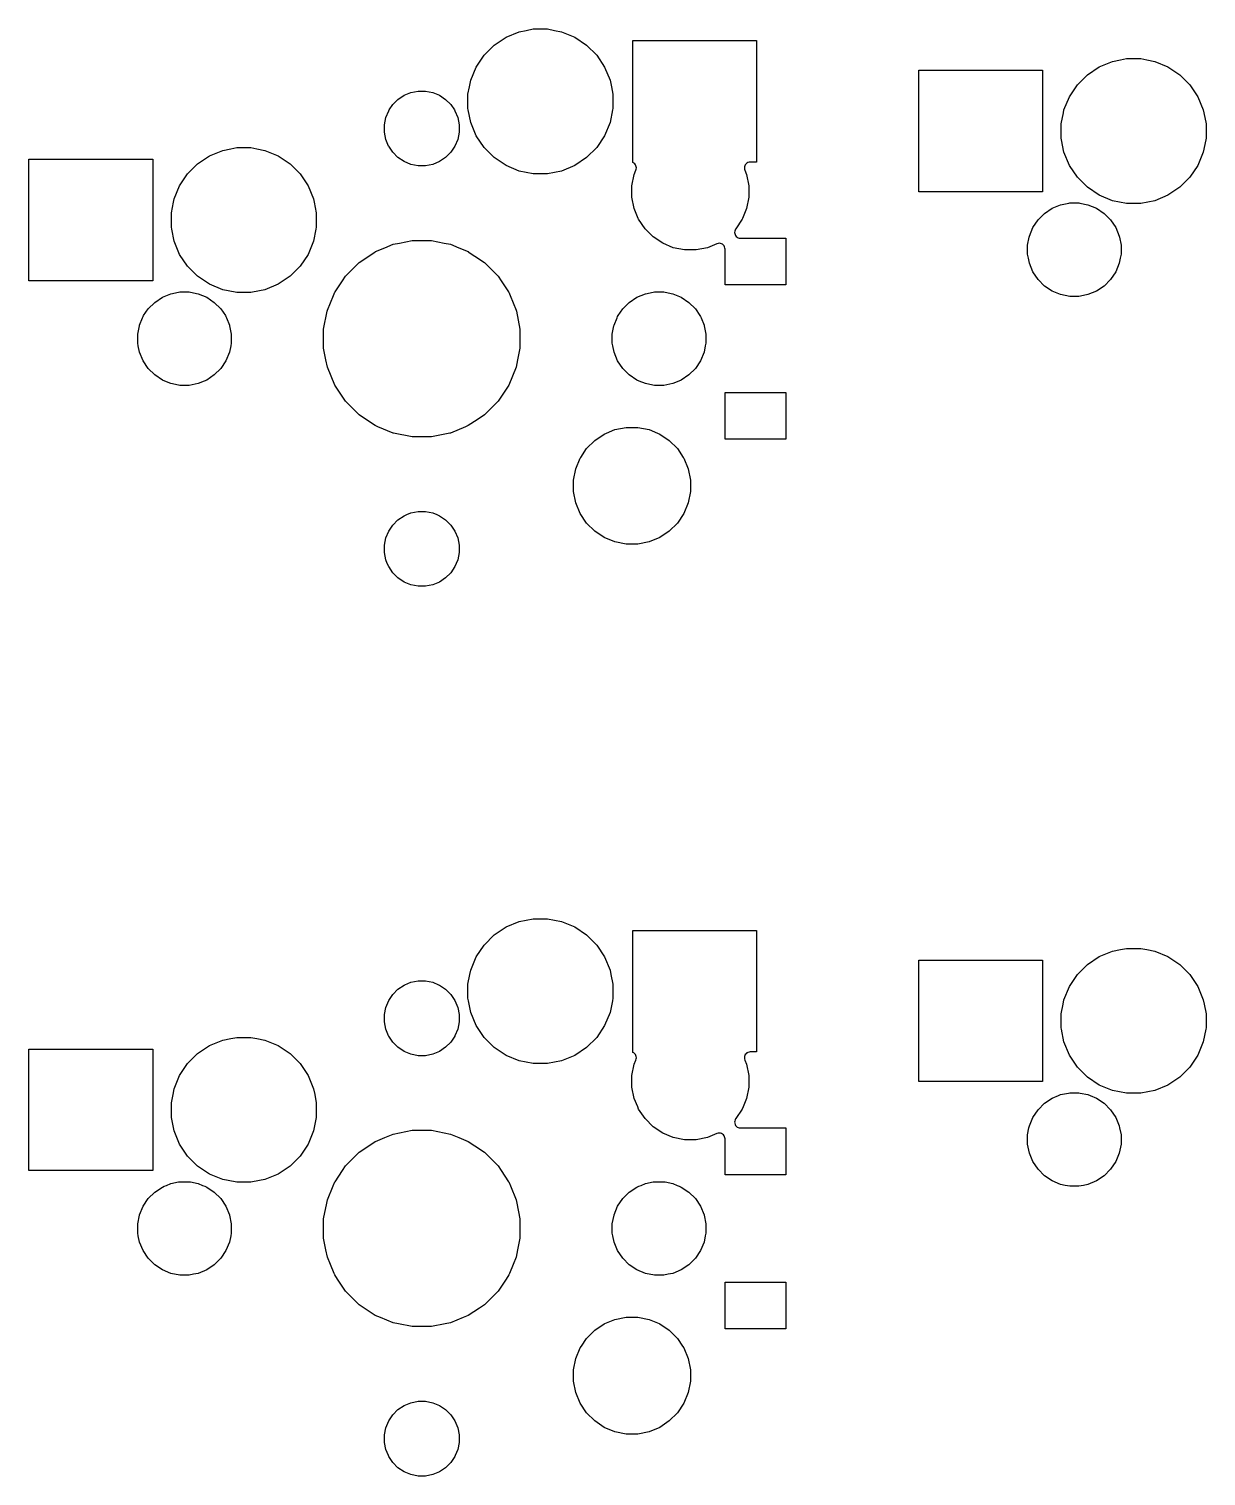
# Model space of a CAD drawing. Extents: x 70 to 347, y -163 to -55.
# Drawn here: x 95.25 to 120.45, y -110.79 to -79.81 of the extents above; entities that cross this region are included whole.
import ezdxf

# ---------------------------------------------------------------- set-up
doc = ezdxf.new("R2010")
doc.units = 0
doc.layers.add('BLACK', color=7, linetype='CONTINUOUS')

msp = doc.modelspace()

# ---------------------------------------------------------------- linework, layer by layer
at = {"layer": 'BLACK', "linetype": 'CONTINUOUS'}
for p, q in [((105.463, -79.9817), (105.745, -79.8648)), ((105.745, -79.8648), (105.895, -79.835)), ((105.895, -79.835), (106.045, -79.8052)), ((106.045, -79.8052), (106.35, -79.8052)), ((106.35, -79.8052), (106.5, -79.835)), ((106.5, -79.835), (106.65, -79.8648)), ((106.65, -79.8648), (106.932, -79.9817)), ((104.993, -80.3675), (105.209, -80.1515)), ((105.209, -80.1515), (105.463, -79.9817)), ((106.932, -79.9817), (107.186, -80.1515)), ((107.186, -80.1515), (107.402, -80.3675)), ((108.173, -82.6663), (108.173, -80.0552)), ((108.173, -80.0552), (110.825, -80.0552)), ((110.825, -80.0552), (110.825, -82.6572)), ((104.823, -80.6215), (104.993, -80.3675)), ((107.402, -80.3675), (107.572, -80.6215)), ((118.163, -80.6167), (118.445, -80.4998)), ((118.445, -80.4998), (118.617, -80.4657)), ((118.617, -80.4657), (118.745, -80.4402)), ((118.745, -80.4402), (119.05, -80.4402)), ((119.05, -80.4402), (119.178, -80.4657)), ((119.178, -80.4657), (119.35, -80.4998)), ((119.35, -80.4998), (119.632, -80.6167)), ((104.706, -80.9038), (104.823, -80.6215)), ((107.572, -80.6215), (107.689, -80.9038)), ((114.296, -83.2922), (114.296, -80.6902)), ((114.296, -80.6902), (116.948, -80.6902)), ((116.948, -80.6902), (116.948, -83.2922)), ((117.693, -81.0025), (117.909, -80.7865)), ((117.909, -80.7865), (118.163, -80.6167)), ((119.632, -80.6167), (119.886, -80.7865)), ((119.886, -80.7865), (120.102, -81.0025)), ((103.278, -81.2264), (103.424, -81.166)), ((103.424, -81.166), (103.579, -81.1352)), ((103.579, -81.1352), (103.736, -81.1352)), ((103.736, -81.1352), (103.891, -81.166)), ((103.891, -81.166), (104.037, -81.2264)), ((104.646, -81.2034), (104.678, -81.0456)), ((104.678, -81.0456), (104.706, -80.9038)), ((107.689, -80.9038), (107.717, -81.0456)), ((107.717, -81.0456), (107.748, -81.2034)), ((117.523, -81.2565), (117.693, -81.0025)), ((120.102, -81.0025), (120.272, -81.2565)), ((102.961, -81.5366), (103.035, -81.4256)), ((103.035, -81.4256), (103.147, -81.314)), ((103.147, -81.314), (103.278, -81.2264)), ((103.278, -81.2264), (103.278, -81.2264)), ((104.037, -81.2264), (104.037, -81.2264)), ((104.037, -81.2264), (104.168, -81.314)), ((104.168, -81.314), (104.28, -81.4256)), ((104.28, -81.4256), (104.354, -81.5366)), ((104.646, -81.509), (104.646, -81.2034)), ((107.748, -81.2034), (107.748, -81.509)), ((117.406, -81.5388), (117.523, -81.2565)), ((120.272, -81.2565), (120.389, -81.5388)), ((102.856, -81.8573), (102.887, -81.7026)), ((102.887, -81.7026), (102.948, -81.5568)), ((102.948, -81.5568), (102.961, -81.5366)), ((104.354, -81.5366), (104.367, -81.5568)), ((104.367, -81.5568), (104.428, -81.7026)), ((104.428, -81.7026), (104.458, -81.8573)), ((104.652, -81.5366), (104.646, -81.509)), ((104.706, -81.8086), (104.652, -81.5366)), ((107.743, -81.5366), (107.689, -81.8086)), ((107.748, -81.509), (107.743, -81.5366)), ((117.346, -81.8384), (117.394, -81.601)), ((117.394, -81.601), (117.406, -81.5388)), ((120.389, -81.5388), (120.401, -81.601)), ((120.401, -81.601), (120.448, -81.8384)), ((102.856, -82.0151), (102.856, -81.8573)), ((102.887, -82.1698), (102.856, -82.0151)), ((104.458, -82.0151), (104.428, -82.1698)), ((104.458, -81.8573), (104.458, -82.0151)), ((104.823, -82.0909), (104.706, -81.8086)), ((104.993, -82.3449), (104.823, -82.0909)), ((107.572, -82.0909), (107.402, -82.3449)), ((107.689, -81.8086), (107.572, -82.0909)), ((117.346, -82.144), (117.346, -81.8384)), ((120.448, -81.8384), (120.448, -82.144)), ((99.1127, -82.5217), (99.395, -82.4048)), ((99.395, -82.4048), (99.5665, -82.3707)), ((99.5665, -82.3707), (99.6946, -82.3452)), ((99.6946, -82.3452), (100, -82.3452)), ((100, -82.3452), (100.128, -82.3707)), ((100.128, -82.3707), (100.3, -82.4048)), ((100.3, -82.4048), (100.582, -82.5217)), ((102.947, -82.3145), (102.887, -82.1698)), ((102.948, -82.3156), (102.947, -82.3145)), ((103.035, -82.4468), (102.948, -82.3156)), ((104.367, -82.3156), (104.28, -82.4468)), ((104.368, -82.3145), (104.367, -82.3156)), ((104.428, -82.1698), (104.368, -82.3145)), ((105.209, -82.5609), (104.993, -82.3449)), ((107.402, -82.3449), (107.186, -82.5609)), ((117.353, -82.1776), (117.346, -82.144)), ((117.406, -82.4436), (117.353, -82.1776)), ((120.442, -82.1776), (120.389, -82.4436)), ((120.448, -82.144), (120.442, -82.1776)), ((95.2464, -85.1972), (95.2464, -82.5952)), ((95.2464, -82.5952), (97.8984, -82.5952)), ((97.8984, -82.5952), (97.8984, -85.1972)), ((98.6427, -82.9075), (98.8587, -82.6915)), ((98.8587, -82.6915), (99.1127, -82.5217)), ((100.582, -82.5217), (100.836, -82.6915)), ((100.836, -82.6915), (101.052, -82.9075)), ((103.147, -82.5584), (103.035, -82.4468)), ((103.278, -82.646), (103.147, -82.5584)), ((103.424, -82.7064), (103.278, -82.646)), ((103.278, -82.646), (103.278, -82.646)), ((103.278, -82.646), (103.278, -82.646)), ((103.579, -82.7372), (103.424, -82.7064)), ((103.891, -82.7064), (103.736, -82.7372)), ((104.037, -82.646), (103.891, -82.7064)), ((104.168, -82.5584), (104.037, -82.646)), ((104.037, -82.646), (104.037, -82.646)), ((104.037, -82.646), (104.037, -82.646)), ((104.28, -82.4468), (104.168, -82.5584)), ((105.463, -82.7307), (105.209, -82.5609)), ((107.186, -82.5609), (106.932, -82.7307)), ((108.175, -82.6667), (108.173, -82.6663)), ((108.196, -82.6783), (108.175, -82.6667)), ((108.215, -82.6938), (108.196, -82.6783)), ((108.231, -82.7128), (108.215, -82.6938)), ((108.242, -82.7344), (108.231, -82.7128)), ((110.584, -82.7128), (110.573, -82.7344)), ((110.6, -82.6938), (110.584, -82.7128)), ((110.619, -82.6783), (110.6, -82.6938)), ((110.64, -82.6667), (110.619, -82.6783)), ((110.664, -82.6596), (110.64, -82.6667)), ((110.688, -82.6572), (110.664, -82.6596)), ((110.825, -82.6572), (110.688, -82.6572)), ((117.523, -82.7259), (117.406, -82.4436)), ((120.389, -82.4436), (120.272, -82.7259)), ((98.4729, -83.1615), (98.6427, -82.9075)), ((101.052, -82.9075), (101.222, -83.1615)), ((103.736, -82.7372), (103.579, -82.7372)), ((105.745, -82.8476), (105.463, -82.7307)), ((105.895, -82.8774), (105.745, -82.8476)), ((106.045, -82.9072), (105.895, -82.8774)), ((106.35, -82.9072), (106.045, -82.9072)), ((106.5, -82.8774), (106.35, -82.9072)), ((106.65, -82.8476), (106.5, -82.8774)), ((106.932, -82.7307), (106.65, -82.8476)), ((108.156, -83.163), (108.204, -82.9213)), ((108.204, -82.9213), (108.242, -82.83)), ((108.249, -82.7578), (108.242, -82.7344)), ((108.242, -82.83), (108.249, -82.8066)), ((108.252, -82.7822), (108.249, -82.7578)), ((108.249, -82.8066), (108.252, -82.7822)), ((110.565, -82.7578), (110.563, -82.7822)), ((110.563, -82.7822), (110.565, -82.8066)), ((110.573, -82.7344), (110.565, -82.7578)), ((110.565, -82.8066), (110.573, -82.83)), ((110.573, -82.83), (110.61, -82.9213)), ((110.61, -82.9213), (110.658, -83.163)), ((117.693, -82.9799), (117.523, -82.7259)), ((117.909, -83.1959), (117.693, -82.9799)), ((120.102, -82.9799), (119.886, -83.1959)), ((120.272, -82.7259), (120.102, -82.9799)), ((98.356, -83.4438), (98.4729, -83.1615)), ((101.222, -83.1615), (101.339, -83.4438)), ((108.156, -83.4094), (108.156, -83.163)), ((110.658, -83.163), (110.658, -83.4094)), ((116.948, -83.2922), (114.296, -83.2922)), ((118.163, -83.3657), (117.909, -83.1959)), ((119.886, -83.1959), (119.632, -83.3657)), ((98.2964, -83.7434), (98.3422, -83.5133)), ((98.3422, -83.5133), (98.356, -83.4438)), ((101.339, -83.4438), (101.353, -83.5133)), ((101.353, -83.5133), (101.398, -83.7434)), ((108.204, -83.6511), (108.156, -83.4094)), ((110.658, -83.4094), (110.61, -83.6511)), ((116.989, -83.7537), (117.153, -83.6441)), ((117.153, -83.6441), (117.335, -83.5687)), ((117.335, -83.5687), (117.508, -83.5343)), ((117.508, -83.5343), (117.529, -83.5302)), ((117.529, -83.5302), (117.726, -83.5302)), ((117.726, -83.5302), (117.746, -83.5343)), ((117.746, -83.5343), (117.919, -83.5687)), ((117.919, -83.5687), (118.102, -83.6441)), ((118.102, -83.6441), (118.265, -83.7537)), ((118.445, -83.4826), (118.163, -83.3657)), ((118.595, -83.5124), (118.445, -83.4826)), ((118.745, -83.5422), (118.595, -83.5124)), ((119.05, -83.5422), (118.745, -83.5422)), ((119.2, -83.5124), (119.05, -83.5422)), ((119.35, -83.4826), (119.2, -83.5124)), ((119.632, -83.3657), (119.35, -83.4826)), ((98.2964, -84.049), (98.2964, -83.7434)), ((101.398, -83.7434), (101.398, -84.049)), ((108.293, -83.8652), (108.204, -83.6511)), ((108.299, -83.8788), (108.293, -83.8652)), ((108.436, -84.0837), (108.299, -83.8788)), ((110.516, -83.8788), (110.379, -84.0837)), ((110.522, -83.8652), (110.516, -83.8788)), ((110.61, -83.6511), (110.522, -83.8652)), ((116.74, -84.0571), (116.85, -83.8931)), ((116.85, -83.8931), (116.989, -83.7537)), ((118.265, -83.7537), (118.405, -83.8931)), ((118.405, -83.8931), (118.514, -84.0571)), ((98.3047, -84.0908), (98.2964, -84.049)), ((98.356, -84.3486), (98.3047, -84.0908)), ((101.39, -84.0908), (101.339, -84.3486)), ((101.398, -84.049), (101.39, -84.0908)), ((108.61, -84.2579), (108.436, -84.0837)), ((108.815, -84.3948), (108.61, -84.2579)), ((110.356, -84.1358), (110.353, -84.1602)), ((110.353, -84.1602), (110.356, -84.1846)), ((110.363, -84.1124), (110.356, -84.1358)), ((110.356, -84.1846), (110.363, -84.208)), ((110.374, -84.0908), (110.363, -84.1124)), ((110.363, -84.208), (110.374, -84.2296)), ((110.379, -84.0837), (110.374, -84.0908)), ((110.374, -84.2296), (110.39, -84.2486)), ((110.379, -84.0837), (110.379, -84.0837)), ((110.39, -84.2486), (110.409, -84.2641)), ((110.409, -84.2641), (110.43, -84.2757)), ((116.626, -84.4326), (116.66, -84.2641)), ((116.66, -84.2641), (116.665, -84.2392)), ((116.665, -84.2392), (116.74, -84.0571)), ((118.514, -84.0571), (118.59, -84.2392)), ((118.59, -84.2392), (118.595, -84.2641)), ((118.595, -84.2641), (118.628, -84.4326)), ((98.4729, -84.6309), (98.356, -84.3486)), ((101.339, -84.3486), (101.222, -84.6309)), ((102.523, -84.6676), (102.662, -84.5743)), ((102.662, -84.5743), (102.665, -84.5733)), ((102.665, -84.5733), (102.868, -84.4891)), ((102.868, -84.4891), (103.045, -84.4159)), ((103.045, -84.4159), (103.182, -84.3887)), ((103.182, -84.3887), (103.45, -84.3352)), ((103.45, -84.3352), (103.864, -84.3352)), ((103.864, -84.3352), (104.133, -84.3887)), ((104.133, -84.3887), (104.27, -84.4159)), ((104.27, -84.4159), (104.447, -84.4891)), ((104.447, -84.4891), (104.65, -84.5733)), ((104.65, -84.5733), (104.653, -84.5743)), ((104.653, -84.5743), (104.792, -84.6676)), ((109.042, -84.4891), (108.815, -84.3948)), ((108.815, -84.3948), (108.815, -84.3948)), ((108.815, -84.3948), (108.815, -84.3948)), ((109.284, -84.5372), (109.042, -84.4891)), ((109.531, -84.5372), (109.284, -84.5372)), ((109.772, -84.4891), (109.531, -84.5372)), ((109.977, -84.4042), (109.772, -84.4891)), ((110.001, -84.3971), (109.977, -84.4042)), ((110.025, -84.3947), (110.001, -84.3971)), ((110.05, -84.3971), (110.025, -84.3947)), ((110.073, -84.4042), (110.05, -84.3971)), ((110.095, -84.4158), (110.073, -84.4042)), ((110.114, -84.4313), (110.095, -84.4158)), ((110.129, -84.4502), (110.114, -84.4313)), ((110.141, -84.4719), (110.129, -84.4502)), ((110.148, -84.4953), (110.141, -84.4719)), ((110.15, -84.5197), (110.148, -84.4953)), ((110.15, -85.2872), (110.15, -84.5197)), ((110.43, -84.2757), (110.454, -84.2828)), ((110.454, -84.2828), (110.478, -84.2852)), ((110.478, -84.2852), (111.452, -84.2852)), ((111.452, -84.2852), (111.452, -85.2872)), ((116.626, -84.6298), (116.626, -84.4326)), ((118.628, -84.4326), (118.628, -84.6298)), ((98.6427, -84.8849), (98.4729, -84.6309)), ((98.8587, -85.1009), (98.6427, -84.8849)), ((101.052, -84.8849), (100.836, -85.1009)), ((101.222, -84.6309), (101.052, -84.8849)), ((102.025, -85.0969), (102.318, -84.8042)), ((102.318, -84.8042), (102.523, -84.6676)), ((104.792, -84.6676), (104.997, -84.8042)), ((104.997, -84.8042), (105.289, -85.0969)), ((116.643, -84.7138), (116.626, -84.6298)), ((116.665, -84.8232), (116.643, -84.7138)), ((116.74, -85.0054), (116.665, -84.8232)), ((118.59, -84.8232), (118.514, -85.0054)), ((118.612, -84.7138), (118.59, -84.8232)), ((118.628, -84.6298), (118.612, -84.7138)), ((97.8984, -85.1972), (95.2464, -85.1972)), ((99.1127, -85.2707), (98.8587, -85.1009)), ((100.836, -85.1009), (100.582, -85.2707)), ((101.799, -85.4352), (101.958, -85.1972)), ((101.958, -85.1972), (102.025, -85.0969)), ((105.289, -85.0969), (105.356, -85.1972)), ((105.356, -85.1972), (105.515, -85.4352)), ((116.85, -85.1693), (116.74, -85.0054)), ((116.989, -85.3087), (116.85, -85.1693)), ((118.405, -85.1693), (118.265, -85.3087)), ((118.514, -85.0054), (118.405, -85.1693)), ((98.1032, -85.5491), (98.2854, -85.4737)), ((98.2854, -85.4737), (98.4496, -85.441)), ((98.4496, -85.441), (98.4788, -85.4352)), ((98.4788, -85.4352), (98.676, -85.4352)), ((98.676, -85.4352), (98.7052, -85.441)), ((98.7052, -85.441), (98.8694, -85.4737)), ((98.8694, -85.4737), (99.0515, -85.5491)), ((99.395, -85.3876), (99.1127, -85.2707)), ((99.5141, -85.4113), (99.395, -85.3876)), ((99.6946, -85.4472), (99.5141, -85.4113)), ((100, -85.4472), (99.6946, -85.4472)), ((100.181, -85.4113), (100, -85.4472)), ((100.3, -85.3876), (100.181, -85.4113)), ((100.582, -85.2707), (100.3, -85.3876)), ((101.766, -85.5126), (101.796, -85.441)), ((101.796, -85.441), (101.799, -85.4352)), ((105.515, -85.4352), (105.519, -85.441)), ((105.519, -85.441), (105.549, -85.5126)), ((108.263, -85.5491), (108.445, -85.4737)), ((108.445, -85.4737), (108.61, -85.441)), ((108.61, -85.441), (108.639, -85.4352)), ((108.639, -85.4352), (108.836, -85.4352)), ((108.836, -85.4352), (108.865, -85.441)), ((108.865, -85.441), (109.029, -85.4737)), ((109.029, -85.4737), (109.212, -85.5491)), ((111.452, -85.2872), (110.15, -85.2872)), ((117.153, -85.4183), (116.989, -85.3087)), ((117.335, -85.4937), (117.153, -85.4183)), ((117.43, -85.5126), (117.335, -85.4937)), ((117.919, -85.4937), (117.825, -85.5126)), ((118.102, -85.4183), (117.919, -85.4937)), ((118.265, -85.3087), (118.102, -85.4183)), ((97.7026, -85.9437), (97.7999, -85.7981)), ((97.7999, -85.7981), (97.9393, -85.6587)), ((97.9393, -85.6587), (98.1032, -85.5491)), ((99.0515, -85.5491), (99.2155, -85.6587)), ((99.2155, -85.6587), (99.3549, -85.7981)), ((99.3549, -85.7981), (99.4522, -85.9437)), ((101.637, -85.8234), (101.766, -85.5126)), ((105.549, -85.5126), (105.678, -85.8234)), ((107.863, -85.9437), (107.96, -85.7981)), ((107.96, -85.7981), (108.099, -85.6587)), ((108.099, -85.6587), (108.263, -85.5491)), ((109.212, -85.5491), (109.375, -85.6587)), ((109.375, -85.6587), (109.515, -85.7981)), ((109.515, -85.7981), (109.612, -85.9437)), ((117.529, -85.5322), (117.43, -85.5126)), ((117.726, -85.5322), (117.529, -85.5322)), ((117.825, -85.5126), (117.726, -85.5322)), ((97.6149, -86.1442), (97.6798, -85.9876)), ((97.6798, -85.9876), (97.6903, -85.9621)), ((97.6903, -85.9621), (97.7026, -85.9437)), ((99.4522, -85.9437), (99.4645, -85.9621)), ((99.4645, -85.9621), (99.475, -85.9876)), ((99.475, -85.9876), (99.5399, -86.1442)), ((101.556, -86.2293), (101.633, -85.8452)), ((101.633, -85.8452), (101.637, -85.8234)), ((105.678, -85.8234), (105.682, -85.8452)), ((105.682, -85.8452), (105.758, -86.2293)), ((107.775, -86.1442), (107.84, -85.9876)), ((107.84, -85.9876), (107.85, -85.9621)), ((107.85, -85.9621), (107.863, -85.9437)), ((109.612, -85.9437), (109.624, -85.9621)), ((109.624, -85.9621), (109.635, -85.9876)), ((109.635, -85.9876), (109.7, -86.1442)), ((97.5764, -86.3376), (97.6111, -86.1632)), ((97.5764, -86.5348), (97.5764, -86.3376)), ((97.6111, -86.1632), (97.6149, -86.1442)), ((99.5399, -86.1442), (99.5437, -86.1632)), ((99.5437, -86.1632), (99.5784, -86.3376)), ((99.5784, -86.3376), (99.5784, -86.5348)), ((101.556, -86.6431), (101.556, -86.2293)), ((105.758, -86.2293), (105.758, -86.6431)), ((107.736, -86.3376), (107.771, -86.1632)), ((107.736, -86.5348), (107.736, -86.3376)), ((107.771, -86.1632), (107.775, -86.1442)), ((109.7, -86.1442), (109.704, -86.1632)), ((109.704, -86.1632), (109.738, -86.3376)), ((109.738, -86.3376), (109.738, -86.5348)), ((97.5878, -86.5922), (97.5764, -86.5348)), ((97.6149, -86.7282), (97.5878, -86.5922)), ((97.6903, -86.9104), (97.6149, -86.7282)), ((99.5399, -86.7282), (99.4645, -86.9104)), ((99.567, -86.5922), (99.5399, -86.7282)), ((99.5784, -86.5348), (99.567, -86.5922)), ((101.606, -86.8926), (101.556, -86.6431)), ((105.758, -86.6431), (105.709, -86.8926)), ((107.748, -86.5922), (107.736, -86.5348)), ((107.775, -86.7282), (107.748, -86.5922)), ((107.85, -86.9104), (107.775, -86.7282)), ((109.7, -86.7282), (109.624, -86.9104)), ((109.727, -86.5922), (109.7, -86.7282)), ((109.738, -86.5348), (109.727, -86.5922)), ((97.7999, -87.0743), (97.6903, -86.9104)), ((99.4645, -86.9104), (99.3549, -87.0743)), ((101.637, -87.049), (101.606, -86.8926)), ((101.796, -87.4314), (101.637, -87.049)), ((105.678, -87.049), (105.519, -87.4314)), ((105.709, -86.8926), (105.678, -87.049)), ((107.96, -87.0743), (107.85, -86.9104)), ((109.624, -86.9104), (109.515, -87.0743)), ((97.9393, -87.2137), (97.7999, -87.0743)), ((98.1032, -87.3233), (97.9393, -87.2137)), ((98.1544, -87.3445), (98.1032, -87.3233)), ((98.1032, -87.3233), (98.1032, -87.3233)), ((98.1032, -87.3233), (98.1032, -87.3233)), ((98.2854, -87.3987), (98.1544, -87.3445)), ((99.0003, -87.3445), (98.8694, -87.3987)), ((99.0515, -87.3233), (99.0003, -87.3445)), ((99.2155, -87.2137), (99.0515, -87.3233)), ((99.0515, -87.3233), (99.0515, -87.3233)), ((99.0515, -87.3233), (99.0515, -87.3233)), ((99.3549, -87.0743), (99.2155, -87.2137)), ((108.099, -87.2137), (107.96, -87.0743)), ((108.263, -87.3233), (108.099, -87.2137)), ((108.314, -87.3445), (108.263, -87.3233)), ((108.263, -87.3233), (108.263, -87.3233)), ((108.263, -87.3233), (108.263, -87.3233)), ((108.445, -87.3987), (108.314, -87.3445)), ((109.16, -87.3445), (109.029, -87.3987)), ((109.212, -87.3233), (109.16, -87.3445)), ((109.375, -87.2137), (109.212, -87.3233)), ((109.212, -87.3233), (109.212, -87.3233)), ((109.212, -87.3233), (109.212, -87.3233)), ((109.515, -87.0743), (109.375, -87.2137)), ((98.3821, -87.418), (98.2854, -87.3987)), ((98.4788, -87.4372), (98.3821, -87.418)), ((98.676, -87.4372), (98.4788, -87.4372)), ((98.8694, -87.3987), (98.676, -87.4372)), ((101.88, -87.558), (101.796, -87.4314)), ((102.025, -87.7755), (101.88, -87.558)), ((105.435, -87.558), (105.289, -87.7755)), ((105.519, -87.4314), (105.435, -87.558)), ((108.542, -87.418), (108.445, -87.3987)), ((108.639, -87.4372), (108.542, -87.418)), ((108.836, -87.4372), (108.639, -87.4372)), ((109.029, -87.3987), (108.836, -87.4372)), ((110.15, -88.5872), (110.15, -87.5852)), ((110.15, -87.5852), (111.452, -87.5852)), ((111.452, -87.5852), (111.452, -88.5872)), ((102.318, -88.0682), (102.025, -87.7755)), ((105.289, -87.7755), (104.997, -88.0682)), ((102.471, -88.1704), (102.318, -88.0682)), ((102.662, -88.2981), (102.471, -88.1704)), ((102.718, -88.3214), (102.662, -88.2981)), ((102.662, -88.2981), (102.662, -88.2981)), ((102.662, -88.2981), (102.662, -88.2981)), ((104.653, -88.2981), (104.596, -88.3214)), ((104.844, -88.1704), (104.653, -88.2981)), ((104.653, -88.2981), (104.653, -88.2981)), ((104.653, -88.2981), (104.653, -88.2981)), ((104.997, -88.0682), (104.844, -88.1704)), ((103.045, -88.4565), (102.718, -88.3214)), ((103.055, -88.4586), (103.045, -88.4565)), ((103.45, -88.5372), (103.055, -88.4586)), ((103.864, -88.5372), (103.45, -88.5372)), ((104.26, -88.4586), (103.864, -88.5372)), ((104.27, -88.4565), (104.26, -88.4586)), ((104.596, -88.3214), (104.27, -88.4565)), ((107.36, -88.6145), (107.565, -88.4776)), ((107.565, -88.4776), (107.611, -88.4586)), ((107.611, -88.4586), (107.792, -88.3833)), ((107.792, -88.3833), (108.034, -88.3352)), ((108.034, -88.3352), (108.281, -88.3352)), ((108.281, -88.3352), (108.522, -88.3833)), ((108.522, -88.3833), (108.704, -88.4586)), ((108.704, -88.4586), (108.75, -88.4776)), ((108.75, -88.4776), (108.955, -88.6145)), ((111.452, -88.5872), (110.15, -88.5872)), ((107.06, -88.9769), (107.186, -88.7887)), ((107.186, -88.7887), (107.36, -88.6145)), ((108.955, -88.6145), (109.129, -88.7887)), ((109.129, -88.7887), (109.255, -88.9769)), ((106.906, -89.463), (106.954, -89.2213)), ((106.954, -89.2213), (107.049, -88.9936)), ((107.049, -88.9936), (107.06, -88.9769)), ((109.255, -88.9769), (109.266, -88.9936)), ((109.266, -88.9936), (109.36, -89.2213)), ((109.36, -89.2213), (109.408, -89.463)), ((106.906, -89.7094), (106.906, -89.463)), ((109.408, -89.463), (109.408, -89.7094)), ((106.954, -89.9511), (106.906, -89.7094)), ((109.408, -89.7094), (109.36, -89.9511)), ((103.424, -90.166), (103.579, -90.1352)), ((103.579, -90.1352), (103.736, -90.1352)), ((103.736, -90.1352), (103.891, -90.166)), ((107.048, -90.1768), (106.954, -89.9511)), ((109.36, -89.9511), (109.267, -90.1768)), ((102.948, -90.5568), (103.035, -90.4256)), ((103.035, -90.4256), (103.147, -90.314)), ((103.147, -90.314), (103.278, -90.2264)), ((103.278, -90.2264), (103.334, -90.2032)), ((103.334, -90.2032), (103.424, -90.166)), ((103.891, -90.166), (103.981, -90.2032)), ((103.981, -90.2032), (104.037, -90.2264)), ((104.037, -90.2264), (104.168, -90.314)), ((104.168, -90.314), (104.28, -90.4256)), ((104.28, -90.4256), (104.367, -90.5568)), ((107.049, -90.1788), (107.048, -90.1768)), ((107.186, -90.3837), (107.049, -90.1788)), ((107.36, -90.5579), (107.186, -90.3837)), ((109.129, -90.3837), (108.955, -90.5579)), ((109.266, -90.1788), (109.129, -90.3837)), ((109.267, -90.1768), (109.266, -90.1788)), ((102.856, -90.8573), (102.887, -90.7026)), ((102.887, -90.7026), (102.948, -90.5568)), ((102.948, -90.5568), (102.948, -90.5568)), ((104.367, -90.5568), (104.367, -90.5568)), ((104.367, -90.5568), (104.428, -90.7026)), ((104.428, -90.7026), (104.458, -90.8573)), ((107.565, -90.6948), (107.36, -90.5579)), ((107.792, -90.7891), (107.565, -90.6948)), ((107.565, -90.6948), (107.565, -90.6948)), ((107.565, -90.6948), (107.565, -90.6948)), ((108.75, -90.6948), (108.522, -90.7891)), ((108.955, -90.5579), (108.75, -90.6948)), ((108.75, -90.6948), (108.75, -90.6948)), ((108.75, -90.6948), (108.75, -90.6948)), ((102.856, -91.0151), (102.856, -90.8573)), ((102.887, -91.1698), (102.856, -91.0151)), ((104.458, -91.0151), (104.428, -91.1698)), ((104.458, -90.8573), (104.458, -91.0151)), ((108.034, -90.8372), (107.792, -90.7891)), ((108.281, -90.8372), (108.034, -90.8372)), ((108.522, -90.7891), (108.281, -90.8372)), ((102.919, -91.2472), (102.887, -91.1698)), ((102.948, -91.3156), (102.919, -91.2472)), ((103.035, -91.4468), (102.948, -91.3156)), ((104.367, -91.3156), (104.28, -91.4468)), ((104.396, -91.2472), (104.367, -91.3156)), ((104.428, -91.1698), (104.396, -91.2472)), ((103.147, -91.5584), (103.035, -91.4468)), ((103.278, -91.646), (103.147, -91.5584)), ((103.424, -91.7064), (103.278, -91.646)), ((103.278, -91.646), (103.278, -91.646)), ((103.278, -91.646), (103.278, -91.646)), ((104.037, -91.646), (103.891, -91.7064)), ((104.168, -91.5584), (104.037, -91.646)), ((104.037, -91.646), (104.037, -91.646)), ((104.037, -91.646), (104.037, -91.646)), ((104.28, -91.4468), (104.168, -91.5584)), ((103.579, -91.7372), (103.424, -91.7064)), ((103.736, -91.7372), (103.579, -91.7372)), ((103.891, -91.7064), (103.736, -91.7372)), ((105.209, -99.2015), (105.463, -99.0317)), ((105.463, -99.0317), (105.745, -98.9148)), ((105.745, -98.9148), (105.895, -98.885)), ((105.895, -98.885), (106.045, -98.8552)), ((106.045, -98.8552), (106.35, -98.8552)), ((106.35, -98.8552), (106.5, -98.885)), ((106.5, -98.885), (106.65, -98.9148)), ((106.65, -98.9148), (106.932, -99.0317)), ((106.932, -99.0317), (107.186, -99.2015)), ((108.173, -101.716), (108.173, -99.1052)), ((108.173, -99.1052), (110.825, -99.1052)), ((110.825, -99.1052), (110.825, -101.707)), ((104.823, -99.6715), (104.993, -99.4175)), ((104.993, -99.4175), (105.209, -99.2015)), ((107.186, -99.2015), (107.402, -99.4175)), ((107.402, -99.4175), (107.572, -99.6715)), ((104.706, -99.9538), (104.823, -99.6715)), ((107.572, -99.6715), (107.689, -99.9538)), ((114.296, -102.342), (114.296, -99.7402)), ((114.296, -99.7402), (116.948, -99.7402)), ((116.948, -99.7402), (116.948, -102.342)), ((117.909, -99.8365), (118.163, -99.6667)), ((118.163, -99.6667), (118.445, -99.5498)), ((118.445, -99.5498), (118.617, -99.5157)), ((118.617, -99.5157), (118.745, -99.4902)), ((118.745, -99.4902), (119.05, -99.4902)), ((119.05, -99.4902), (119.178, -99.5157)), ((119.178, -99.5157), (119.35, -99.5498)), ((119.35, -99.5498), (119.632, -99.6667)), ((119.632, -99.6667), (119.886, -99.8365)), ((104.646, -100.253), (104.686, -100.052)), ((104.686, -100.052), (104.706, -99.9538)), ((107.689, -99.9538), (107.708, -100.052)), ((107.708, -100.052), (107.748, -100.253)), ((117.523, -100.307), (117.693, -100.052)), ((117.693, -100.052), (117.909, -99.8365)), ((119.886, -99.8365), (120.102, -100.052)), ((120.102, -100.052), (120.272, -100.307)), ((103.035, -100.476), (103.147, -100.364)), ((103.147, -100.364), (103.278, -100.276)), ((103.278, -100.276), (103.296, -100.269)), ((103.296, -100.269), (103.424, -100.216)), ((103.424, -100.216), (103.579, -100.185)), ((103.579, -100.185), (103.736, -100.185)), ((103.736, -100.185), (103.891, -100.216)), ((103.891, -100.216), (104.018, -100.269)), ((104.018, -100.269), (104.037, -100.276)), ((104.037, -100.276), (104.168, -100.364)), ((104.168, -100.364), (104.28, -100.476)), ((104.646, -100.559), (104.646, -100.253)), ((107.748, -100.253), (107.748, -100.559)), ((117.406, -100.589), (117.523, -100.307)), ((120.272, -100.307), (120.389, -100.589)), ((102.887, -100.753), (102.948, -100.607)), ((102.948, -100.607), (103.035, -100.476)), ((102.948, -100.607), (102.948, -100.607)), ((104.28, -100.476), (104.367, -100.607)), ((104.367, -100.607), (104.367, -100.607)), ((104.367, -100.607), (104.428, -100.753)), ((104.657, -100.61), (104.646, -100.559)), ((104.706, -100.859), (104.657, -100.61)), ((107.738, -100.61), (107.689, -100.859)), ((107.748, -100.559), (107.738, -100.61)), ((117.346, -100.888), (117.386, -100.687)), ((117.386, -100.687), (117.406, -100.589)), ((120.389, -100.589), (120.408, -100.687)), ((120.408, -100.687), (120.448, -100.888)), ((102.856, -100.907), (102.887, -100.753)), ((102.856, -101.065), (102.856, -100.907)), ((104.428, -100.753), (104.458, -100.907)), ((104.458, -100.907), (104.458, -101.065)), ((104.823, -101.141), (104.706, -100.859)), ((107.689, -100.859), (107.572, -101.141)), ((117.346, -101.194), (117.346, -100.888)), ((120.448, -100.888), (120.448, -101.194)), ((102.887, -101.22), (102.856, -101.065)), ((102.947, -101.364), (102.887, -101.22)), ((104.428, -101.22), (104.368, -101.364)), ((104.458, -101.065), (104.428, -101.22)), ((104.993, -101.395), (104.823, -101.141)), ((107.572, -101.141), (107.402, -101.395)), ((117.352, -101.22), (117.346, -101.194)), ((117.406, -101.494), (117.352, -101.22)), ((120.443, -101.22), (120.389, -101.494)), ((120.448, -101.194), (120.443, -101.22)), ((98.8587, -101.741), (99.1127, -101.572)), ((99.1127, -101.572), (99.395, -101.455)), ((99.395, -101.455), (99.5665, -101.421)), ((99.5665, -101.421), (99.6946, -101.395)), ((99.6946, -101.395), (100, -101.395)), ((100, -101.395), (100.128, -101.421)), ((100.128, -101.421), (100.3, -101.455)), ((100.3, -101.455), (100.582, -101.572)), ((100.582, -101.572), (100.836, -101.741)), ((102.948, -101.366), (102.947, -101.364)), ((103.035, -101.497), (102.948, -101.366)), ((103.147, -101.608), (103.035, -101.497)), ((103.278, -101.696), (103.147, -101.608)), ((104.168, -101.608), (104.037, -101.696)), ((104.28, -101.497), (104.168, -101.608)), ((104.367, -101.366), (104.28, -101.497)), ((104.368, -101.364), (104.367, -101.366)), ((105.209, -101.611), (104.993, -101.395)), ((105.463, -101.781), (105.209, -101.611)), ((107.186, -101.611), (106.932, -101.781)), ((107.402, -101.395), (107.186, -101.611)), ((117.523, -101.776), (117.406, -101.494)), ((120.389, -101.494), (120.272, -101.776)), ((95.2464, -104.247), (95.2464, -101.645)), ((95.2464, -101.645), (97.8984, -101.645)), ((97.8984, -101.645), (97.8984, -104.247)), ((98.6427, -101.957), (98.8587, -101.741)), ((100.836, -101.741), (101.052, -101.957)), ((103.424, -101.756), (103.278, -101.696)), ((103.278, -101.696), (103.278, -101.696)), ((103.278, -101.696), (103.278, -101.696)), ((103.579, -101.787), (103.424, -101.756)), ((103.736, -101.787), (103.579, -101.787)), ((103.891, -101.756), (103.736, -101.787)), ((104.037, -101.696), (103.891, -101.756)), ((104.037, -101.696), (104.037, -101.696)), ((104.037, -101.696), (104.037, -101.696)), ((105.745, -101.898), (105.463, -101.781)), ((105.895, -101.927), (105.745, -101.898)), ((106.045, -101.957), (105.895, -101.927)), ((106.5, -101.927), (106.35, -101.957)), ((106.65, -101.898), (106.5, -101.927)), ((106.932, -101.781), (106.65, -101.898)), ((108.175, -101.717), (108.173, -101.716)), ((108.196, -101.728), (108.175, -101.717)), ((108.215, -101.744), (108.196, -101.728)), ((108.204, -101.971), (108.242, -101.88)), ((108.231, -101.763), (108.215, -101.744)), ((108.242, -101.784), (108.231, -101.763)), ((108.249, -101.808), (108.242, -101.784)), ((108.242, -101.88), (108.249, -101.857)), ((108.252, -101.832), (108.249, -101.808)), ((108.249, -101.857), (108.252, -101.832)), ((110.565, -101.808), (110.563, -101.832)), ((110.563, -101.832), (110.565, -101.857)), ((110.573, -101.784), (110.565, -101.808)), ((110.565, -101.857), (110.573, -101.88)), ((110.584, -101.763), (110.573, -101.784)), ((110.573, -101.88), (110.61, -101.971)), ((110.6, -101.744), (110.584, -101.763)), ((110.619, -101.728), (110.6, -101.744)), ((110.64, -101.717), (110.619, -101.728)), ((110.664, -101.71), (110.64, -101.717)), ((110.688, -101.707), (110.664, -101.71)), ((110.825, -101.707), (110.688, -101.707)), ((117.693, -102.03), (117.523, -101.776)), ((120.272, -101.776), (120.102, -102.03)), ((98.356, -102.494), (98.4729, -102.212)), ((98.4729, -102.212), (98.6427, -101.957)), ((101.052, -101.957), (101.222, -102.212)), ((101.222, -102.212), (101.339, -102.494)), ((106.35, -101.957), (106.045, -101.957)), ((108.156, -102.213), (108.204, -101.971)), ((108.156, -102.459), (108.156, -102.213)), ((110.61, -101.971), (110.658, -102.213)), ((110.658, -102.213), (110.658, -102.459)), ((117.909, -102.246), (117.693, -102.03)), ((120.102, -102.03), (119.886, -102.246)), ((98.3312, -102.619), (98.356, -102.494)), ((101.339, -102.494), (101.364, -102.619)), ((108.204, -102.701), (108.156, -102.459)), ((110.658, -102.459), (110.61, -102.701)), ((116.948, -102.342), (114.296, -102.342)), ((118.163, -102.416), (117.909, -102.246)), ((118.445, -102.533), (118.163, -102.416)), ((118.595, -102.562), (118.445, -102.533)), ((119.35, -102.533), (119.2, -102.562)), ((119.632, -102.416), (119.35, -102.533)), ((119.886, -102.246), (119.632, -102.416)), ((98.2964, -102.793), (98.3312, -102.619)), ((98.2964, -103.099), (98.2964, -102.793)), ((101.364, -102.619), (101.398, -102.793)), ((101.398, -102.793), (101.398, -103.099)), ((108.279, -102.881), (108.204, -102.701)), ((110.61, -102.701), (110.536, -102.881)), ((116.85, -102.943), (116.989, -102.804)), ((116.989, -102.804), (117.153, -102.694)), ((117.153, -102.694), (117.287, -102.639)), ((117.153, -102.694), (117.153, -102.694)), ((117.287, -102.639), (117.335, -102.619)), ((117.335, -102.619), (117.5, -102.586)), ((117.5, -102.586), (117.529, -102.58)), ((117.529, -102.58), (117.726, -102.58)), ((117.726, -102.58), (117.755, -102.586)), ((117.755, -102.586), (117.919, -102.619)), ((117.919, -102.619), (117.968, -102.639)), ((117.968, -102.639), (118.102, -102.694)), ((118.102, -102.694), (118.102, -102.694)), ((118.102, -102.694), (118.265, -102.804)), ((118.265, -102.804), (118.405, -102.943)), ((118.745, -102.592), (118.595, -102.562)), ((119.05, -102.592), (118.745, -102.592)), ((119.2, -102.562), (119.05, -102.592)), ((98.298, -103.107), (98.2964, -103.099)), ((98.356, -103.399), (98.298, -103.107)), ((101.397, -103.107), (101.339, -103.399)), ((101.398, -103.099), (101.397, -103.107)), ((108.299, -102.929), (108.279, -102.881)), ((108.436, -103.134), (108.299, -102.929)), ((108.61, -103.308), (108.436, -103.134)), ((110.363, -103.162), (110.356, -103.186)), ((110.374, -103.141), (110.363, -103.162)), ((110.379, -103.134), (110.374, -103.141)), ((110.516, -102.929), (110.379, -103.134)), ((110.379, -103.134), (110.379, -103.134)), ((110.536, -102.881), (110.516, -102.929)), ((116.665, -103.289), (116.74, -103.107)), ((116.74, -103.107), (116.85, -102.943)), ((118.405, -102.943), (118.514, -103.107)), ((118.514, -103.107), (118.59, -103.289)), ((98.4729, -103.681), (98.356, -103.399)), ((101.339, -103.399), (101.222, -103.681)), ((102.868, -103.539), (103.045, -103.466)), ((103.045, -103.466), (103.182, -103.439)), ((103.182, -103.439), (103.45, -103.385)), ((103.45, -103.385), (103.864, -103.385)), ((103.864, -103.385), (104.133, -103.439)), ((104.133, -103.439), (104.27, -103.466)), ((104.27, -103.466), (104.447, -103.539)), ((108.815, -103.445), (108.61, -103.308)), ((109.042, -103.539), (108.815, -103.445)), ((108.815, -103.445), (108.815, -103.445)), ((108.815, -103.445), (108.815, -103.445)), ((109.977, -103.454), (109.772, -103.539)), ((110.001, -103.447), (109.977, -103.454)), ((110.025, -103.445), (110.001, -103.447)), ((110.05, -103.447), (110.025, -103.445)), ((110.073, -103.454), (110.05, -103.447)), ((110.095, -103.466), (110.073, -103.454)), ((110.114, -103.481), (110.095, -103.466)), ((110.356, -103.186), (110.353, -103.21)), ((110.353, -103.21), (110.356, -103.235)), ((110.356, -103.235), (110.363, -103.258)), ((110.363, -103.258), (110.374, -103.28)), ((110.374, -103.28), (110.39, -103.299)), ((110.39, -103.299), (110.409, -103.314)), ((110.409, -103.314), (110.43, -103.326)), ((110.43, -103.326), (110.454, -103.333)), ((110.454, -103.333), (110.478, -103.335)), ((110.478, -103.335), (111.452, -103.335)), ((111.452, -103.335), (111.452, -104.337)), ((116.626, -103.483), (116.657, -103.329)), ((116.657, -103.329), (116.665, -103.289)), ((118.59, -103.289), (118.598, -103.329)), ((118.598, -103.329), (118.628, -103.483)), ((98.6427, -103.935), (98.4729, -103.681)), ((101.222, -103.681), (101.052, -103.935)), ((102.318, -103.854), (102.523, -103.718)), ((102.523, -103.718), (102.662, -103.624)), ((102.662, -103.624), (102.665, -103.623)), ((102.665, -103.623), (102.868, -103.539)), ((104.447, -103.539), (104.65, -103.623)), ((104.65, -103.623), (104.653, -103.624)), ((104.653, -103.624), (104.792, -103.718)), ((104.792, -103.718), (104.997, -103.854)), ((109.284, -103.587), (109.042, -103.539)), ((109.531, -103.587), (109.284, -103.587)), ((109.772, -103.539), (109.531, -103.587)), ((110.129, -103.5), (110.114, -103.481)), ((110.141, -103.522), (110.129, -103.5)), ((110.148, -103.545), (110.141, -103.522)), ((110.15, -103.57), (110.148, -103.545)), ((110.15, -104.337), (110.15, -103.57)), ((116.626, -103.68), (116.626, -103.483)), ((116.665, -103.873), (116.626, -103.68)), ((118.628, -103.68), (118.59, -103.873)), ((118.628, -103.483), (118.628, -103.68)), ((98.8587, -104.151), (98.6427, -103.935)), ((101.052, -103.935), (100.836, -104.151)), ((102.025, -104.147), (102.318, -103.854)), ((104.997, -103.854), (105.289, -104.147)), ((116.74, -104.055), (116.665, -103.873)), ((116.85, -104.219), (116.74, -104.055)), ((118.514, -104.055), (118.405, -104.219)), ((118.59, -103.873), (118.514, -104.055)), ((97.8984, -104.247), (95.2464, -104.247)), ((99.1127, -104.321), (98.8587, -104.151)), ((99.395, -104.438), (99.1127, -104.321)), ((100.582, -104.321), (100.3, -104.438)), ((100.836, -104.151), (100.582, -104.321)), ((101.799, -104.485), (101.958, -104.247)), ((101.958, -104.247), (102.025, -104.147)), ((105.289, -104.147), (105.356, -104.247)), ((105.356, -104.247), (105.515, -104.485)), ((111.452, -104.337), (110.15, -104.337)), ((116.989, -104.359), (116.85, -104.219)), ((117.153, -104.468), (116.989, -104.359)), ((118.265, -104.359), (118.102, -104.468)), ((118.405, -104.219), (118.265, -104.359)), ((97.7999, -104.848), (97.9393, -104.709)), ((97.9393, -104.709), (98.1032, -104.599)), ((98.1032, -104.599), (98.1441, -104.582)), ((98.1441, -104.582), (98.1915, -104.563)), ((98.1915, -104.563), (98.2854, -104.524)), ((98.2854, -104.524), (98.4496, -104.491)), ((98.4496, -104.491), (98.4788, -104.485)), ((98.4788, -104.485), (98.676, -104.485)), ((98.676, -104.485), (98.7052, -104.491)), ((98.7052, -104.491), (98.8694, -104.524)), ((98.8694, -104.524), (98.9633, -104.563)), ((98.9633, -104.563), (99.0107, -104.582)), ((99.0107, -104.582), (99.0515, -104.599)), ((99.0515, -104.599), (99.2155, -104.709)), ((99.2155, -104.709), (99.3549, -104.848)), ((99.5141, -104.461), (99.395, -104.438)), ((99.6946, -104.497), (99.5141, -104.461)), ((100, -104.497), (99.6946, -104.497)), ((100.181, -104.461), (100, -104.497)), ((100.3, -104.438), (100.181, -104.461)), ((101.637, -104.873), (101.76, -104.576)), ((101.76, -104.576), (101.796, -104.491)), ((101.796, -104.491), (101.799, -104.485)), ((105.515, -104.485), (105.519, -104.491)), ((105.519, -104.491), (105.555, -104.576)), ((105.555, -104.576), (105.678, -104.873)), ((107.96, -104.848), (108.099, -104.709)), ((108.099, -104.709), (108.263, -104.599)), ((108.263, -104.599), (108.304, -104.582)), ((108.304, -104.582), (108.352, -104.563)), ((108.352, -104.563), (108.445, -104.524)), ((108.445, -104.524), (108.61, -104.491)), ((108.61, -104.491), (108.639, -104.485)), ((108.639, -104.485), (108.836, -104.485)), ((108.836, -104.485), (108.865, -104.491)), ((108.865, -104.491), (109.029, -104.524)), ((109.029, -104.524), (109.123, -104.563)), ((109.123, -104.563), (109.171, -104.582)), ((109.171, -104.582), (109.212, -104.599)), ((109.212, -104.599), (109.375, -104.709)), ((109.375, -104.709), (109.515, -104.848)), ((117.335, -104.544), (117.153, -104.468)), ((117.43, -104.563), (117.335, -104.544)), ((117.529, -104.582), (117.43, -104.563)), ((117.726, -104.582), (117.529, -104.582)), ((117.825, -104.563), (117.726, -104.582)), ((117.919, -104.544), (117.825, -104.563)), ((118.102, -104.468), (117.919, -104.544)), ((97.6149, -105.194), (97.6903, -105.012)), ((97.6903, -105.012), (97.7999, -104.848)), ((99.3549, -104.848), (99.4645, -105.012)), ((99.4645, -105.012), (99.5399, -105.194)), ((101.556, -105.279), (101.623, -104.943)), ((101.623, -104.943), (101.637, -104.873)), ((105.678, -104.873), (105.692, -104.943)), ((105.692, -104.943), (105.758, -105.279)), ((107.775, -105.194), (107.85, -105.012)), ((107.85, -105.012), (107.96, -104.848)), ((109.515, -104.848), (109.624, -105.012)), ((109.624, -105.012), (109.7, -105.194)), ((97.5764, -105.388), (97.6127, -105.205)), ((97.6127, -105.205), (97.6149, -105.194)), ((99.5399, -105.194), (99.5421, -105.205)), ((99.5421, -105.205), (99.5784, -105.388)), ((101.556, -105.693), (101.556, -105.279)), ((105.758, -105.279), (105.758, -105.693)), ((107.736, -105.388), (107.773, -105.205)), ((107.773, -105.205), (107.775, -105.194)), ((109.7, -105.194), (109.702, -105.205)), ((109.702, -105.205), (109.738, -105.388)), ((97.5764, -105.585), (97.5764, -105.388)), ((97.5878, -105.642), (97.5764, -105.585)), ((97.6149, -105.778), (97.5878, -105.642)), ((99.567, -105.642), (99.5399, -105.778)), ((99.5784, -105.585), (99.567, -105.642)), ((99.5784, -105.388), (99.5784, -105.585)), ((107.736, -105.585), (107.736, -105.388)), ((107.748, -105.642), (107.736, -105.585)), ((107.775, -105.778), (107.748, -105.642)), ((109.727, -105.642), (109.7, -105.778)), ((109.738, -105.585), (109.727, -105.642)), ((109.738, -105.388), (109.738, -105.585)), ((97.6903, -105.96), (97.6149, -105.778)), ((99.5399, -105.778), (99.4645, -105.96)), ((101.606, -105.943), (101.556, -105.693)), ((101.637, -106.099), (101.606, -105.943)), ((105.709, -105.943), (105.678, -106.099)), ((105.758, -105.693), (105.709, -105.943)), ((107.85, -105.96), (107.775, -105.778)), ((109.7, -105.778), (109.624, -105.96)), ((97.7999, -106.124), (97.6903, -105.96)), ((97.9393, -106.264), (97.7999, -106.124)), ((98.1032, -106.373), (97.9393, -106.264)), ((99.2155, -106.264), (99.0515, -106.373)), ((99.3549, -106.124), (99.2155, -106.264)), ((99.4645, -105.96), (99.3549, -106.124)), ((101.703, -106.258), (101.637, -106.099)), ((101.782, -106.449), (101.703, -106.258)), ((105.612, -106.258), (105.533, -106.449)), ((105.678, -106.099), (105.612, -106.258)), ((107.96, -106.124), (107.85, -105.96)), ((108.099, -106.264), (107.96, -106.124)), ((108.263, -106.373), (108.099, -106.264)), ((109.375, -106.264), (109.212, -106.373)), ((109.515, -106.124), (109.375, -106.264)), ((109.624, -105.96), (109.515, -106.124)), ((98.1033, -106.373), (98.1032, -106.373)), ((98.1032, -106.373), (98.1032, -106.373)), ((98.1032, -106.373), (98.1032, -106.373)), ((98.2854, -106.449), (98.1033, -106.373)), ((98.4788, -106.487), (98.2854, -106.449)), ((98.676, -106.487), (98.4788, -106.487)), ((98.7727, -106.468), (98.676, -106.487)), ((98.8694, -106.449), (98.7727, -106.468)), ((99.0515, -106.373), (98.8694, -106.449)), ((99.0515, -106.373), (99.0515, -106.373)), ((99.0515, -106.373), (99.0515, -106.373)), ((99.0515, -106.373), (99.0515, -106.373)), ((101.796, -106.481), (101.782, -106.449)), ((101.854, -106.569), (101.796, -106.481)), ((102.025, -106.826), (101.854, -106.569)), ((105.461, -106.569), (105.289, -106.826)), ((105.519, -106.481), (105.461, -106.569)), ((105.533, -106.449), (105.519, -106.481)), ((108.445, -106.449), (108.263, -106.373)), ((108.263, -106.373), (108.263, -106.373)), ((108.263, -106.373), (108.263, -106.373)), ((108.263, -106.373), (108.263, -106.373)), ((108.639, -106.487), (108.445, -106.449)), ((108.836, -106.487), (108.639, -106.487)), ((108.933, -106.468), (108.836, -106.487)), ((109.029, -106.449), (108.933, -106.468)), ((109.212, -106.373), (109.029, -106.449)), ((109.212, -106.373), (109.212, -106.373)), ((109.212, -106.373), (109.212, -106.373)), ((109.212, -106.373), (109.212, -106.373)), ((102.318, -107.118), (102.025, -106.826)), ((105.289, -106.826), (104.997, -107.118)), ((110.15, -107.637), (110.15, -106.635)), ((110.15, -106.635), (111.452, -106.635)), ((111.452, -106.635), (111.452, -107.637)), ((102.425, -107.19), (102.318, -107.118)), ((102.662, -107.348), (102.425, -107.19)), ((104.89, -107.19), (104.653, -107.348)), ((104.997, -107.118), (104.89, -107.19)), ((102.774, -107.394), (102.662, -107.348)), ((102.662, -107.348), (102.662, -107.348)), ((102.662, -107.348), (102.662, -107.348)), ((103.045, -107.506), (102.774, -107.394)), ((103.156, -107.529), (103.045, -107.506)), ((104.27, -107.506), (104.159, -107.529)), ((104.541, -107.394), (104.27, -107.506)), ((104.653, -107.348), (104.541, -107.394)), ((104.653, -107.348), (104.653, -107.348)), ((104.653, -107.348), (104.653, -107.348)), ((107.577, -107.522), (107.792, -107.433)), ((107.792, -107.433), (108.034, -107.385)), ((108.034, -107.385), (108.281, -107.385)), ((108.281, -107.385), (108.522, -107.433)), ((108.522, -107.433), (108.738, -107.522)), ((103.45, -107.587), (103.156, -107.529)), ((103.864, -107.587), (103.45, -107.587)), ((104.159, -107.529), (103.864, -107.587)), ((107.186, -107.839), (107.36, -107.664)), ((107.36, -107.664), (107.565, -107.528)), ((107.565, -107.528), (107.577, -107.522)), ((108.738, -107.522), (108.75, -107.528)), ((108.75, -107.528), (108.955, -107.664)), ((108.955, -107.664), (109.129, -107.839)), ((111.452, -107.637), (110.15, -107.637)), ((106.954, -108.271), (107.049, -108.044)), ((107.049, -108.044), (107.074, -108.006)), ((107.074, -108.006), (107.186, -107.839)), ((109.129, -107.839), (109.241, -108.006)), ((109.241, -108.006), (109.266, -108.044)), ((109.266, -108.044), (109.36, -108.271)), ((106.906, -108.513), (106.954, -108.271)), ((109.36, -108.271), (109.408, -108.513)), ((106.906, -108.759), (106.906, -108.513)), ((109.408, -108.513), (109.408, -108.759)), ((106.954, -109.001), (106.906, -108.759)), ((107.048, -109.227), (106.954, -109.001)), ((109.36, -109.001), (109.267, -109.227)), ((109.408, -108.759), (109.36, -109.001)), ((103.035, -109.476), (103.147, -109.364)), ((103.147, -109.364), (103.278, -109.276)), ((103.278, -109.276), (103.424, -109.216)), ((103.278, -109.276), (103.278, -109.276)), ((103.424, -109.216), (103.579, -109.185)), ((103.579, -109.185), (103.736, -109.185)), ((103.736, -109.185), (103.891, -109.216)), ((103.891, -109.216), (104.037, -109.276)), ((104.037, -109.276), (104.037, -109.276)), ((104.037, -109.276), (104.168, -109.364)), ((104.168, -109.364), (104.28, -109.476)), ((107.049, -109.229), (107.048, -109.227)), ((107.186, -109.434), (107.049, -109.229)), ((109.266, -109.229), (109.129, -109.434)), ((109.267, -109.227), (109.266, -109.229)), ((102.887, -109.753), (102.948, -109.607)), ((102.948, -109.607), (102.949, -109.605)), ((102.949, -109.605), (103.035, -109.476)), ((104.28, -109.476), (104.366, -109.605)), ((104.366, -109.605), (104.367, -109.607)), ((104.367, -109.607), (104.428, -109.753)), ((107.36, -109.608), (107.186, -109.434)), ((107.565, -109.745), (107.36, -109.608)), ((108.955, -109.608), (108.75, -109.745)), ((109.129, -109.434), (108.955, -109.608)), ((102.856, -109.907), (102.887, -109.753)), ((102.856, -110.065), (102.856, -109.907)), ((104.428, -109.753), (104.458, -109.907)), ((104.458, -109.907), (104.458, -110.065)), ((107.792, -109.839), (107.565, -109.745)), ((107.565, -109.745), (107.565, -109.745)), ((107.565, -109.745), (107.565, -109.745)), ((108.034, -109.887), (107.792, -109.839)), ((108.281, -109.887), (108.034, -109.887)), ((108.522, -109.839), (108.281, -109.887)), ((108.75, -109.745), (108.522, -109.839)), ((108.75, -109.745), (108.75, -109.745)), ((108.75, -109.745), (108.75, -109.745)), ((102.887, -110.22), (102.856, -110.065)), ((102.941, -110.349), (102.887, -110.22)), ((104.428, -110.22), (104.374, -110.349)), ((104.458, -110.065), (104.428, -110.22)), ((102.948, -110.366), (102.941, -110.349)), ((103.035, -110.497), (102.948, -110.366)), ((103.147, -110.608), (103.035, -110.497)), ((104.28, -110.497), (104.168, -110.608)), ((104.367, -110.366), (104.28, -110.497)), ((104.374, -110.349), (104.367, -110.366)), ((103.278, -110.696), (103.147, -110.608)), ((103.424, -110.756), (103.278, -110.696)), ((103.278, -110.696), (103.278, -110.696)), ((103.278, -110.696), (103.278, -110.696)), ((103.579, -110.787), (103.424, -110.756)), ((103.736, -110.787), (103.579, -110.787)), ((103.891, -110.756), (103.736, -110.787)), ((104.037, -110.696), (103.891, -110.756)), ((104.168, -110.608), (104.037, -110.696)), ((104.037, -110.696), (104.037, -110.696)), ((104.037, -110.696), (104.037, -110.696))]:
    msp.add_line(p, q, dxfattribs=at)

doc.saveas('drawing.dxf')
